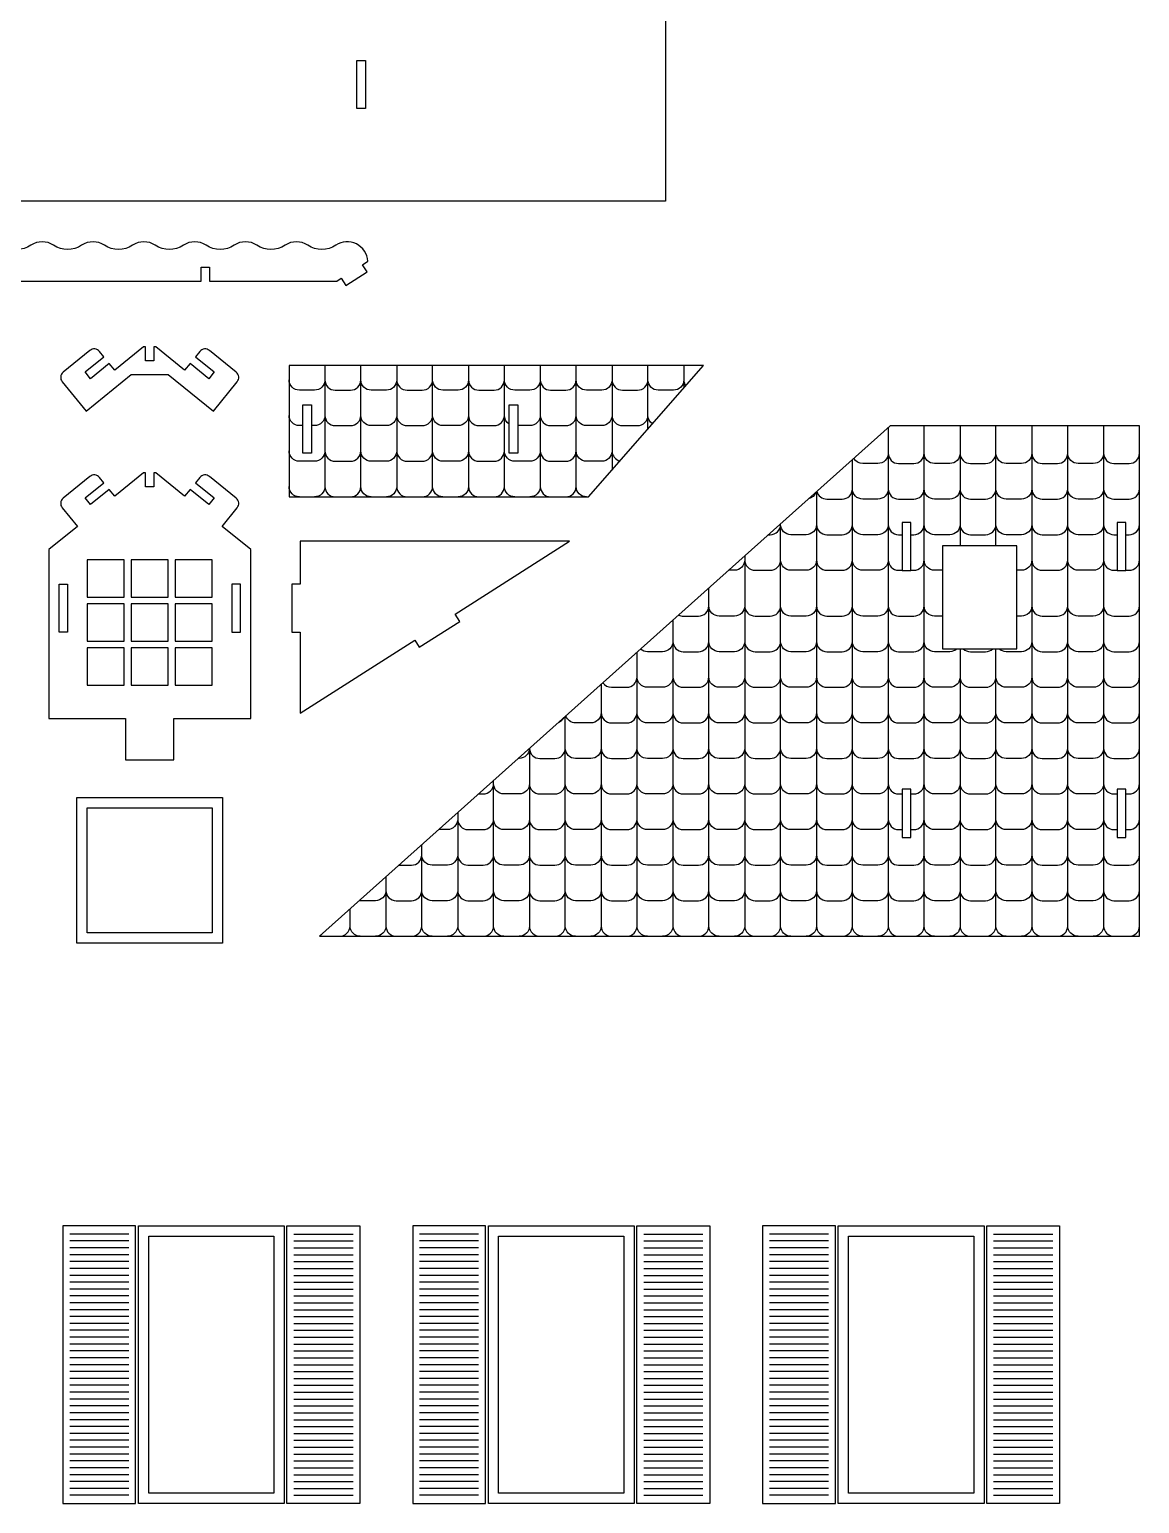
# Model space of a CAD drawing. Extents: x 3446 to 14467, y -2787 to 3269.
# Drawn here: x 10135 to 11685, y -2718 to -660 of the extents above; entities that cross this region are included whole.
import ezdxf

# ---------------------------------------------------------------- set-up
doc = ezdxf.new("R2010")
doc.units = 0
doc.header["$MEASUREMENT"] = 0
doc.layers.add('LAYER_1', color=18, linetype='CONTINUOUS')

msp = doc.modelspace()

# ---------------------------------------------------------------- linework, layer by layer
at = {"layer": 'LAYER_1'}
for points in [[(11023, -899.6), (9612, -899.6), (9612, -551.4), (11023, -551.4)], [(10592.3, -702.8), (10604.3, -702.8), (10604.3, -770), (10592.3, -770)], [(10915.8, -1312.4), (11076.3, -1129.1), (10497.6, -1129.1), (10497.6, -1312.4)], [(10516.8, -1184.1), (10528.8, -1184.1), (10528.8, -1251.3), (10516.8, -1251.3)], [(10804.8, -1184.1), (10816.8, -1184.1), (10816.8, -1251.3), (10804.8, -1251.3)], [(11684.8, -1926.2), (11684.8, -1213.4), (11336.5, -1213.4), (10539.9, -1926.2)], [(11365.6, -1415.5), (11365.6, -1348.3), (11353.6, -1348.3), (11353.6, -1415.5)], [(11665.6, -1415.5), (11665.6, -1348.3), (11653.6, -1348.3), (11653.6, -1415.5)], [(10501.3, -1501.4), (10513.3, -1501.4), (10513.3, -1614.4), (10673, -1512.5), (10679.4, -1522.6), (10736.1, -1486.5), (10729.6, -1476.4), (10889.3, -1374.5), (10513.3, -1374.5), (10513.3, -1434.2), (10501.3, -1434.2)], [(11513.6, -1380.8), (11409.6, -1380.8), (11409.6, -1524.6), (11513.6, -1524.6)], [(10215.7, -1452.4), (10267.6, -1452.4), (10267.6, -1400.6), (10215.7, -1400.6)], [(10277.2, -1452.4), (10329, -1452.4), (10329, -1400.6), (10277.2, -1400.6)], [(10338.6, -1452.4), (10390.4, -1452.4), (10390.4, -1400.6), (10338.6, -1400.6)], [(10176.5, -1434.2), (10188.5, -1434.2), (10188.5, -1501.4), (10176.5, -1501.4)], [(10429.7, -1434.2), (10417.7, -1434.2), (10417.7, -1501.4), (10429.7, -1501.4)], [(10215.7, -1513.9), (10267.6, -1513.9), (10267.6, -1462), (10215.7, -1462)], [(10277.2, -1513.9), (10329, -1513.9), (10329, -1462), (10277.2, -1462)], [(10338.6, -1513.9), (10390.4, -1513.9), (10390.4, -1462), (10338.6, -1462)], [(10215.7, -1575.3), (10267.6, -1575.3), (10267.6, -1523.5), (10215.7, -1523.5)], [(10277.2, -1575.3), (10329, -1575.3), (10329, -1523.5), (10277.2, -1523.5)], [(10338.6, -1575.3), (10390.4, -1575.3), (10390.4, -1523.5), (10338.6, -1523.5)], [(11365.6, -1720.9), (11353.6, -1720.9), (11353.6, -1788.1), (11365.6, -1788.1)], [(11665.6, -1720.9), (11653.6, -1720.9), (11653.6, -1788.1), (11665.6, -1788.1)], [(10201.3, -1732.3), (10404.8, -1732.3), (10404.8, -1935.8), (10201.3, -1935.8)], [(10215.7, -1746.7), (10390.4, -1746.7), (10390.4, -1921.4), (10215.7, -1921.4)], [(10283.5, -2330.5), (10181.8, -2330.5), (10181.8, -2718.4), (10283.5, -2718.4)], [(10490.9, -2330.5), (10490.9, -2718.4), (10287.4, -2718.4), (10287.4, -2330.5)], [(10301.8, -2344.9), (10476.5, -2344.9), (10476.5, -2704), (10301.8, -2704)], [(10494.7, -2330.5), (10596.5, -2330.5), (10596.5, -2718.4), (10494.7, -2718.4)], [(10771.9, -2330.5), (10670.2, -2330.5), (10670.2, -2718.4), (10771.9, -2718.4)], [(10979.3, -2330.5), (10979.3, -2718.4), (10775.8, -2718.4), (10775.8, -2330.5)], [(10790.2, -2344.9), (10964.9, -2344.9), (10964.9, -2704), (10790.2, -2704)], [(10983.1, -2330.5), (11084.9, -2330.5), (11084.9, -2718.4), (10983.1, -2718.4)], [(11260.3, -2330.5), (11158.6, -2330.5), (11158.6, -2718.4), (11260.3, -2718.4)], [(11467.7, -2330.5), (11467.7, -2718.4), (11264.2, -2718.4), (11264.2, -2330.5)], [(11278.6, -2344.9), (11453.3, -2344.9), (11453.3, -2704), (11278.6, -2704)], [(11471.5, -2330.5), (11573.3, -2330.5), (11573.3, -2718.4), (11471.5, -2718.4)]]:
    msp.add_lwpolyline(points, close=True, dxfattribs=at)
for points in [[(10098.8, -1011), (10374.8, -1011), (10374.8, -991.8), (10386.8, -991.8), (10386.8, -1011), (10564.3, -1011), (10570.4, -1007.2), (10576.9, -1017.3), (10606.6, -998.3), (10600.2, -988.2), (10607.6, -983.4, 0.579603), (10562.9, -961, -0.300981), (10523.8, -961, 0.300981), (10492, -961, -0.300981), (10452.8, -961, 0.300981), (10421, -961, -0.300981), (10381.9, -961, 0.300981), (10350.1, -961, -0.300981), (10310.9, -961, 0.300981), (10279.1, -961, -0.300981), (10239.9, -961, 0.300981), (10208.1, -961, -0.300981), (10169, -961, 0.300981), (10137.2, -961, -0.300981), (10098, -961, 0.236244)], [(10547.7, -1129.1), (10547.7, -1298, -0.414214), (10533.3, -1312.4)], [(10583.4, -1312.4, 0.414214), (10597.8, -1298), (10597.8, -1129.1)], [(10647.9, -1129.1), (10647.9, -1298, 0.414214), (10662.3, -1312.4)], [(10683.6, -1312.4, 0.414214), (10698, -1298), (10698, -1129.1)], [(10748.1, -1129.1), (10748.1, -1298, 0.414214), (10762.5, -1312.4)], [(10783.8, -1312.4, 0.414214), (10798.2, -1298), (10798.2, -1129.1)], [(10848.3, -1129.1), (10848.3, -1298, -0.414214), (10833.9, -1312.4)], [(10912.8, -1312.4, -0.414214), (10898.4, -1298), (10898.4, -1129.1)], [(10547.7, -1149, -0.414214), (10533.3, -1163.4), (10512, -1163.4, -0.414214), (10497.6, -1149)], [(10547.7, -1149, 0.414214), (10562.1, -1163.4), (10583.4, -1163.4, 0.414214), (10597.8, -1149)], [(10647.9, -1149, -0.414214), (10633.5, -1163.4), (10612.2, -1163.4, -0.414214), (10597.8, -1149)], [(10647.9, -1149, 0.414214), (10662.3, -1163.4), (10683.6, -1163.4, 0.414214), (10698, -1149)], [(10748.1, -1149, -0.414214), (10733.7, -1163.4), (10712.4, -1163.4, -0.414214), (10698, -1149)], [(10748.1, -1149, 0.414214), (10762.5, -1163.4), (10783.8, -1163.4, 0.414214), (10798.2, -1149)], [(10848.3, -1149, -0.414214), (10833.9, -1163.4), (10812.6, -1163.4, -0.414214), (10798.2, -1149)], [(10848.3, -1149, 0.414214), (10862.7, -1163.4), (10884, -1163.4, 0.414214), (10898.4, -1149)], [(10948.5, -1149, -0.414214), (10934.1, -1163.4), (10912.8, -1163.4, -0.414214), (10898.4, -1149)], [(10948.5, -1149, 0.414214), (10962.9, -1163.4), (10984.2, -1163.4, 0.414214), (10998.6, -1149)], [(11048.7, -1149, -0.414214), (11034.3, -1163.4), (11013, -1163.4, -0.414214), (10998.6, -1149)], [(11048.7, -1149, 0.159509), (11051.5, -1157.5)], [(10516.8, -1213), (10512, -1213, -0.414214), (10497.6, -1198.6)], [(10547.7, -1198.6, -0.414214), (10533.3, -1213), (10528.8, -1213)], [(10547.7, -1198.6, 0.414214), (10562.1, -1213), (10583.4, -1213, 0.414214), (10597.8, -1198.6)], [(10647.9, -1198.6, -0.414214), (10633.5, -1213), (10612.2, -1213, -0.414214), (10597.8, -1198.6)], [(10647.9, -1198.6, 0.414214), (10662.3, -1213), (10683.6, -1213, 0.414214), (10698, -1198.6)], [(10748.1, -1198.6, -0.414214), (10733.7, -1213), (10712.4, -1213, -0.414214), (10698, -1198.6)], [(10748.1, -1198.6, 0.414214), (10762.5, -1213), (10783.8, -1213, 0.414214), (10798.2, -1198.6)], [(10804.8, -1210.8, -0.255564), (10798.2, -1198.6)], [(10848.3, -1198.6, -0.414214), (10833.9, -1213), (10816.8, -1213)], [(10848.3, -1198.6, 0.414214), (10862.7, -1213), (10884, -1213, 0.414214), (10898.4, -1198.6)], [(10948.5, -1198.6, -0.414214), (10934.1, -1213), (10912.8, -1213, -0.414214), (10898.4, -1198.6)], [(10948.5, -1198.6, 0.414214), (10962.9, -1213), (10984.2, -1213, 0.414214), (10998.6, -1198.6)], [(11004.9, -1210.6, -0.249891), (10998.6, -1198.6)], [(11369.8, -1926.2, 0.414214), (11384.2, -1911.8), (11384.2, -1213.4)], [(11534.5, -1213.4), (11534.5, -1911.8, -0.414214), (11520.1, -1926.2)], [(11570.2, -1926.2, 0.414214), (11584.6, -1911.8), (11584.6, -1213.4)], [(11634.7, -1213.4), (11634.7, -1911.8, -0.414214), (11620.3, -1926.2)], [(11334.1, -1215.5), (11334.1, -1911.8, -0.414214), (11319.7, -1926.2)], [(10547.7, -1248.3, -0.414214), (10533.3, -1262.7), (10512, -1262.7, -0.414214), (10497.6, -1248.3)], [(10547.7, -1248.3, 0.414214), (10562.1, -1262.7), (10583.4, -1262.7, 0.414214), (10597.8, -1248.3)], [(10647.9, -1248.3, -0.414214), (10633.5, -1262.7), (10612.2, -1262.7, -0.414214), (10597.8, -1248.3)], [(10647.9, -1248.3, 0.414214), (10662.3, -1262.7), (10683.6, -1262.7, 0.414214), (10698, -1248.3)], [(10748.1, -1248.3, -0.414214), (10733.7, -1262.7), (10712.4, -1262.7, -0.414214), (10698, -1248.3)], [(10748.1, -1248.3, 0.414214), (10762.5, -1262.7), (10783.8, -1262.7, 0.414214), (10798.2, -1248.3)], [(10848.3, -1248.3, -0.414214), (10833.9, -1262.7), (10812.6, -1262.7, -0.414214), (10798.2, -1248.3)], [(10848.3, -1248.3, 0.414214), (10862.7, -1262.7), (10884, -1262.7, 0.414214), (10898.4, -1248.3)], [(10948.5, -1248.3, -0.414214), (10934.1, -1262.7), (10912.8, -1262.7, -0.414214), (10898.4, -1248.3)], [(10948.5, -1248.3, 0.349089), (10959.6, -1262.3)], [(11334.1, -1251.5, -0.414214), (11319.7, -1265.9), (11298.4, -1265.9, -0.26914), (11285.9, -1258.7)], [(11334.1, -1251.5, 0.414214), (11348.5, -1265.9), (11369.8, -1265.9, 0.414214), (11384.2, -1251.5)], [(11434.3, -1251.5, -0.414214), (11419.9, -1265.9), (11398.6, -1265.9, -0.414214), (11384.2, -1251.5)], [(11434.3, -1251.5, 0.414214), (11448.7, -1265.9), (11470, -1265.9, 0.414214), (11484.4, -1251.5)], [(11534.5, -1251.5, -0.414214), (11520.1, -1265.9), (11498.8, -1265.9, -0.414214), (11484.4, -1251.5)], [(11534.5, -1251.5, 0.414214), (11548.9, -1265.9), (11570.2, -1265.9, 0.414214), (11584.6, -1251.5)], [(11634.7, -1251.5, -0.414214), (11620.3, -1265.9), (11599, -1265.9, -0.414214), (11584.6, -1251.5)], [(11634.7, -1251.5, 0.414214), (11649.1, -1265.9), (11670.4, -1265.9, 0.414214), (11684.8, -1251.5)], [(11298.4, -1926.2, -0.414214), (11284, -1911.8), (11284, -1260.4)], [(10512, -1312.4, -0.414214), (10497.6, -1298)], [(10547.7, -1298, 0.414214), (10562.1, -1312.4)], [(10612.2, -1312.4, -0.414214), (10597.8, -1298)], [(10647.9, -1298, -0.414214), (10633.5, -1312.4)], [(10712.4, -1312.4, -0.414214), (10698, -1298)], [(10748.1, -1298, -0.414214), (10733.7, -1312.4)], [(10812.6, -1312.4, -0.414214), (10798.2, -1298)], [(10848.3, -1298, 0.414214), (10862.7, -1312.4)], [(10884, -1312.4, 0.414214), (10898.4, -1298)], [(11233.1, -1305.9, -0.260244), (11222.7, -1315.2)], [(11233.9, -1305.2), (11233.9, -1911.8, 0.414214), (11248.3, -1926.2)], [(11234.4, -1304.8, 0.342363), (11248.3, -1315.6), (11269.6, -1315.6, 0.414214), (11284, -1301.2)], [(11334.1, -1301.2, -0.414214), (11319.7, -1315.6), (11298.4, -1315.6, -0.414214), (11284, -1301.2)], [(11334.1, -1301.2, 0.414214), (11348.5, -1315.6), (11369.8, -1315.6, 0.414214), (11384.2, -1301.2)], [(11434.3, -1301.2, -0.414214), (11419.9, -1315.6), (11398.6, -1315.6, -0.414214), (11384.2, -1301.2)], [(11434.3, -1301.2, 0.414214), (11448.7, -1315.6), (11470, -1315.6, 0.414214), (11484.4, -1301.2)], [(11534.5, -1301.2, -0.414214), (11520.1, -1315.6), (11498.8, -1315.6, -0.414214), (11484.4, -1301.2)], [(11534.5, -1301.2, 0.414214), (11548.9, -1315.6), (11570.2, -1315.6, 0.414214), (11584.6, -1301.2)], [(11634.7, -1301.2, -0.414214), (11620.3, -1315.6), (11599, -1315.6, -0.414214), (11584.6, -1301.2)], [(11634.7, -1301.2, 0.414214), (11649.1, -1315.6), (11670.4, -1315.6, 0.414214), (11684.8, -1301.2)], [(11166.8, -1365.3), (11169.4, -1365.3, 0.414214), (11183.8, -1350.9)], [(11169.4, -1926.2, 0.414214), (11183.8, -1911.8), (11183.8, -1350)], [(11233.9, -1350.9, -0.414214), (11219.5, -1365.3), (11198.2, -1365.3, -0.414214), (11183.8, -1350.9)], [(11233.9, -1350.9, 0.414214), (11248.3, -1365.3), (11269.6, -1365.3, 0.414214), (11284, -1350.9)], [(11334.1, -1350.9, -0.414214), (11319.7, -1365.3), (11298.4, -1365.3, -0.414214), (11284, -1350.9)], [(11334.1, -1350.9, 0.414214), (11348.5, -1365.3), (11353.6, -1365.3)], [(11365.6, -1365.3), (11369.8, -1365.3, 0.414214), (11384.2, -1350.9)], [(11434.3, -1350.9, -0.414214), (11419.9, -1365.3), (11398.6, -1365.3, -0.414214), (11384.2, -1350.9)], [(11434.3, -1350.9, 0.414214), (11448.7, -1365.3), (11470, -1365.3, 0.414214), (11484.4, -1350.9)], [(11534.5, -1350.9, -0.414214), (11520.1, -1365.3), (11498.8, -1365.3, -0.414214), (11484.4, -1350.9)], [(11534.5, -1350.9, 0.414214), (11548.9, -1365.3), (11570.2, -1365.3, 0.414214), (11584.6, -1350.9)], [(11634.7, -1350.9, -0.414214), (11620.3, -1365.3), (11599, -1365.3, -0.414214), (11584.6, -1350.9)], [(11634.7, -1350.9, 0.414214), (11649.1, -1365.3), (11653.6, -1365.3)], [(11665.6, -1365.3), (11670.4, -1365.3, 0.414214), (11684.8, -1350.9)], [(11133.7, -1394.8), (11133.7, -1911.8, -0.414214), (11119.3, -1926.2)], [(11133.7, -1400.6, -0.414214), (11119.3, -1415), (11111.2, -1415)], [(11133.7, -1400.6, 0.414214), (11148.1, -1415), (11169.4, -1415, 0.414214), (11183.8, -1400.6)], [(11233.9, -1400.6, -0.414214), (11219.5, -1415), (11198.2, -1415, -0.414214), (11183.8, -1400.6)], [(11233.9, -1400.6, 0.414214), (11248.3, -1415), (11269.6, -1415, 0.414214), (11284, -1400.6)], [(11334.1, -1400.6, -0.414214), (11319.7, -1415), (11298.4, -1415, -0.414214), (11284, -1400.6)], [(11334.1, -1400.6, 0.414214), (11348.5, -1415), (11353.6, -1415)], [(11365.6, -1415), (11369.8, -1415, 0.414214), (11384.2, -1400.6)], [(11409.6, -1415), (11398.6, -1415, -0.414214), (11384.2, -1400.6)], [(11534.5, -1400.6, -0.414214), (11520.1, -1415), (11513.6, -1415)], [(11534.5, -1400.6, 0.414214), (11548.9, -1415), (11570.2, -1415, 0.414214), (11584.6, -1400.6)], [(11634.7, -1400.6, -0.414214), (11620.3, -1415), (11599, -1415, -0.414214), (11584.6, -1400.6)], [(11634.7, -1400.6, 0.414214), (11649.1, -1415), (11653.6, -1415)], [(11665.6, -1415), (11670.4, -1415, 0.414214), (11684.8, -1400.6)], [(11098, -1926.2, -0.414214), (11083.6, -1911.8), (11083.6, -1439.7)], [(11041.4, -1477.5, 0.118653), (11047.9, -1479), (11069.2, -1479, 0.414214), (11083.6, -1464.6)], [(11133.7, -1464.6, -0.414214), (11119.3, -1479), (11098, -1479, -0.414214), (11083.6, -1464.6)], [(11133.7, -1464.6, 0.414214), (11148.1, -1479), (11169.4, -1479, 0.414214), (11183.8, -1464.6)], [(11233.9, -1464.6, -0.414214), (11219.5, -1479), (11198.2, -1479, -0.414214), (11183.8, -1464.6)], [(11233.9, -1464.6, 0.414214), (11248.3, -1479), (11269.6, -1479, 0.414214), (11284, -1464.6)], [(11334.1, -1464.6, -0.414214), (11319.7, -1479), (11298.4, -1479, -0.414214), (11284, -1464.6)], [(11334.1, -1464.6, 0.414214), (11348.5, -1479), (11369.8, -1479, 0.414214), (11384.2, -1464.6)], [(11409.6, -1479), (11398.6, -1479, -0.414214), (11384.2, -1464.6)], [(11534.5, -1464.6, -0.414214), (11520.1, -1479), (11513.6, -1479)], [(11534.5, -1464.6, 0.414214), (11548.9, -1479), (11570.2, -1479, 0.414214), (11584.6, -1464.6)], [(11634.7, -1464.6, -0.414214), (11620.3, -1479), (11599, -1479, -0.414214), (11584.6, -1464.6)], [(11634.7, -1464.6, 0.414214), (11649.1, -1479), (11670.4, -1479, 0.414214), (11684.8, -1464.6)], [(11033.5, -1484.5), (11033.5, -1911.8, -0.414214), (11019.1, -1926.2)], [(11033.5, -1514.3, -0.414214), (11019.1, -1528.7), (10997.8, -1528.7, -0.185005), (10988.2, -1525)], [(11033.5, -1514.3, 0.414214), (11047.9, -1528.7), (11069.2, -1528.7, 0.414214), (11083.6, -1514.3)], [(11133.7, -1514.3, -0.414214), (11119.3, -1528.7), (11098, -1528.7, -0.414214), (11083.6, -1514.3)], [(11133.7, -1514.3, 0.414214), (11148.1, -1528.7), (11169.4, -1528.7, 0.414214), (11183.8, -1514.3)], [(11233.9, -1514.3, -0.414214), (11219.5, -1528.7), (11198.2, -1528.7, -0.414214), (11183.8, -1514.3)], [(11233.9, -1514.3, 0.414214), (11248.3, -1528.7), (11269.6, -1528.7, 0.414214), (11284, -1514.3)], [(11334.1, -1514.3, -0.414214), (11319.7, -1528.7), (11298.4, -1528.7, -0.414214), (11284, -1514.3)], [(11334.1, -1514.3, 0.414214), (11348.5, -1528.7), (11369.8, -1528.7, 0.414214), (11384.2, -1514.3)], [(11430, -1524.6, -0.197346), (11419.9, -1528.7), (11398.6, -1528.7, -0.414214), (11384.2, -1514.3)], [(11534.5, -1514.3, -0.414214), (11520.1, -1528.7), (11498.8, -1528.7, -0.197346), (11488.7, -1524.6)], [(11534.5, -1514.3, 0.414214), (11548.9, -1528.7), (11570.2, -1528.7, 0.414214), (11584.6, -1514.3)], [(11634.7, -1514.3, -0.414214), (11620.3, -1528.7), (11599, -1528.7, -0.414214), (11584.6, -1514.3)], [(11634.7, -1514.3, 0.414214), (11649.1, -1528.7), (11670.4, -1528.7, 0.414214), (11684.8, -1514.3)], [(10969, -1926.2, 0.414214), (10983.4, -1911.8), (10983.4, -1529.3)], [(11434.3, -1524.6), (11434.3, -1911.8, 0.414214), (11448.7, -1926.2)], [(11438.6, -1524.6, 0.197346), (11448.7, -1528.7), (11470, -1528.7, 0.197346), (11480.1, -1524.6)], [(11498.8, -1926.2, -0.414214), (11484.4, -1911.8), (11484.4, -1524.6)], [(10935.8, -1572, 0.251013), (10947.7, -1578.4), (10969, -1578.4, 0.414214), (10983.4, -1564)], [(11033.5, -1564, -0.414214), (11019.1, -1578.4), (10997.8, -1578.4, -0.414214), (10983.4, -1564)], [(11033.5, -1564, 0.414214), (11047.9, -1578.4), (11069.2, -1578.4, 0.414214), (11083.6, -1564)], [(11133.7, -1564, -0.414214), (11119.3, -1578.4), (11098, -1578.4, -0.414214), (11083.6, -1564)], [(11133.7, -1564, 0.414214), (11148.1, -1578.4), (11169.4, -1578.4, 0.414214), (11183.8, -1564)], [(11233.9, -1564, -0.414214), (11219.5, -1578.4), (11198.2, -1578.4, -0.414214), (11183.8, -1564)], [(11233.9, -1564, 0.414214), (11248.3, -1578.4), (11269.6, -1578.4, 0.414214), (11284, -1564)], [(11334.1, -1564, -0.414214), (11319.7, -1578.4), (11298.4, -1578.4, -0.414214), (11284, -1564)], [(11334.1, -1564, 0.414214), (11348.5, -1578.4), (11369.8, -1578.4, 0.414214), (11384.2, -1564)], [(11434.3, -1564, -0.414214), (11419.9, -1578.4), (11398.6, -1578.4, -0.414214), (11384.2, -1564)], [(11434.3, -1564, 0.414214), (11448.7, -1578.4), (11470, -1578.4, 0.414214), (11484.4, -1564)], [(11534.5, -1564, -0.414214), (11520.1, -1578.4), (11498.8, -1578.4, -0.414214), (11484.4, -1564)], [(11534.5, -1564, 0.414214), (11548.9, -1578.4), (11570.2, -1578.4, 0.414214), (11584.6, -1564)], [(11634.7, -1564, -0.414214), (11620.3, -1578.4), (11599, -1578.4, -0.414214), (11584.6, -1564)], [(11634.7, -1564, 0.414214), (11649.1, -1578.4), (11670.4, -1578.4, 0.414214), (11684.8, -1564)], [(10933.3, -1574.1), (10933.3, -1911.8, 0.414214), (10947.7, -1926.2)], [(10868.8, -1926.2, 0.414214), (10883.2, -1911.8), (10883.2, -1619)], [(10874.2, -1627, 0.175897), (10881.5, -1620.5)], [(10933.3, -1613.7, -0.414214), (10918.9, -1628.1), (10897.6, -1628.1, -0.321837), (10884, -1618.3)], [(10933.3, -1613.7, 0.414214), (10947.7, -1628.1), (10969, -1628.1, 0.414214), (10983.4, -1613.7)], [(11033.5, -1613.7, -0.414214), (11019.1, -1628.1), (10997.8, -1628.1, -0.414214), (10983.4, -1613.7)], [(11033.5, -1613.7, 0.414214), (11047.9, -1628.1), (11069.2, -1628.1, 0.414214), (11083.6, -1613.7)], [(11133.7, -1613.7, -0.414214), (11119.3, -1628.1), (11098, -1628.1, -0.414214), (11083.6, -1613.7)], [(11133.7, -1613.7, 0.414214), (11148.1, -1628.1), (11169.4, -1628.1, 0.414214), (11183.8, -1613.7)], [(11233.9, -1613.7, -0.414214), (11219.5, -1628.1), (11198.2, -1628.1, -0.414214), (11183.8, -1613.7)], [(11233.9, -1613.7, 0.414214), (11248.3, -1628.1), (11269.6, -1628.1, 0.414214), (11284, -1613.7)], [(11334.1, -1613.7, -0.414214), (11319.7, -1628.1), (11298.4, -1628.1, -0.414214), (11284, -1613.7)], [(11334.1, -1613.7, 0.414214), (11348.5, -1628.1), (11369.8, -1628.1, 0.414214), (11384.2, -1613.7)], [(11434.3, -1613.7, -0.414214), (11419.9, -1628.1), (11398.6, -1628.1, -0.414214), (11384.2, -1613.7)], [(11434.3, -1613.7, 0.414214), (11448.7, -1628.1), (11470, -1628.1, 0.414214), (11484.4, -1613.7)], [(11534.5, -1613.7, -0.414214), (11520.1, -1628.1), (11498.8, -1628.1, -0.414214), (11484.4, -1613.7)], [(11534.5, -1613.7, 0.414214), (11548.9, -1628.1), (11570.2, -1628.1, 0.414214), (11584.6, -1613.7)], [(11634.7, -1613.7, -0.414214), (11620.3, -1628.1), (11599, -1628.1, -0.414214), (11584.6, -1613.7)], [(11634.7, -1613.7, 0.414214), (11649.1, -1628.1), (11670.4, -1628.1, 0.414214), (11684.8, -1613.7)], [(10833.1, -1663.8, -0.405523), (10818.8, -1677.8), (10817.5, -1677.8)], [(10833.2, -1663.4), (10833.2, -1911.8, -0.414214), (10818.8, -1926.2)], [(10833.2, -1663.8, 0.405747), (10847.6, -1677.8), (10868.8, -1677.8, 0.414214), (10883.2, -1663.4)], [(10933.3, -1663.4, -0.414214), (10918.9, -1677.8), (10897.6, -1677.8, -0.414214), (10883.2, -1663.4)], [(10933.3, -1663.4, 0.414214), (10947.7, -1677.8), (10969, -1677.8, 0.414214), (10983.4, -1663.4)], [(11033.5, -1663.4, -0.414214), (11019.1, -1677.8), (10997.8, -1677.8, -0.414214), (10983.4, -1663.4)], [(11033.5, -1663.4, 0.414214), (11047.9, -1677.8), (11069.2, -1677.8, 0.414214), (11083.6, -1663.4)], [(11133.7, -1663.4, -0.414214), (11119.3, -1677.8), (11098, -1677.8, -0.414214), (11083.6, -1663.4)], [(11133.7, -1663.4, 0.414214), (11148.1, -1677.8), (11169.4, -1677.8, 0.414214), (11183.8, -1663.4)], [(11233.9, -1663.4, -0.414214), (11219.5, -1677.8), (11198.2, -1677.8, -0.414214), (11183.8, -1663.4)], [(11233.9, -1663.4, 0.414214), (11248.3, -1677.8), (11269.6, -1677.8, 0.414214), (11284, -1663.4)], [(11334.1, -1663.4, -0.414214), (11319.7, -1677.8), (11298.4, -1677.8, -0.414214), (11284, -1663.4)], [(11334.1, -1663.4, 0.414214), (11348.5, -1677.8), (11369.8, -1677.8, 0.414214), (11384.2, -1663.4)], [(11434.3, -1663.4, -0.414214), (11419.9, -1677.8), (11398.6, -1677.8, -0.414214), (11384.2, -1663.4)], [(11434.3, -1663.4, 0.414214), (11448.7, -1677.8), (11470, -1677.8, 0.414214), (11484.4, -1663.4)], [(11534.5, -1663.4, -0.414214), (11520.1, -1677.8), (11498.8, -1677.8, -0.414214), (11484.4, -1663.4)], [(11534.5, -1663.4, 0.414214), (11548.9, -1677.8), (11570.2, -1677.8, 0.414214), (11584.6, -1663.4)], [(11634.7, -1663.4, -0.414214), (11620.3, -1677.8), (11599, -1677.8, -0.414214), (11584.6, -1663.4)], [(11634.7, -1663.4, 0.414214), (11649.1, -1677.8), (11670.4, -1677.8, 0.414214), (11684.8, -1663.4)], [(10797.5, -1926.2, -0.414214), (10783.1, -1911.8), (10783.1, -1708.6)], [(10762, -1727.4), (10768.7, -1727.4, 0.414214), (10783.1, -1713)], [(10833.2, -1713, -0.414214), (10818.8, -1727.4), (10797.5, -1727.4, -0.414214), (10783.1, -1713)], [(10833.2, -1713, 0.414214), (10847.6, -1727.4), (10868.8, -1727.4, 0.414214), (10883.2, -1713)], [(10933.3, -1713, -0.414214), (10918.9, -1727.4), (10897.6, -1727.4, -0.414214), (10883.2, -1713)], [(10933.3, -1713, 0.414214), (10947.7, -1727.4), (10969, -1727.4, 0.414214), (10983.4, -1713)], [(11033.5, -1713, -0.414214), (11019.1, -1727.4), (10997.8, -1727.4, -0.414214), (10983.4, -1713)], [(11033.5, -1713, 0.414214), (11047.9, -1727.4), (11069.2, -1727.4, 0.414214), (11083.6, -1713)], [(11133.7, -1713, -0.414214), (11119.3, -1727.4), (11098, -1727.4, -0.414214), (11083.6, -1713)], [(11133.7, -1713, 0.414214), (11148.1, -1727.4), (11169.4, -1727.4, 0.414214), (11183.8, -1713)], [(11233.9, -1713, -0.414214), (11219.5, -1727.4), (11198.2, -1727.4, -0.414214), (11183.8, -1713)], [(11233.9, -1713, 0.414214), (11248.3, -1727.4), (11269.6, -1727.4, 0.414214), (11284, -1713)], [(11334.1, -1713, -0.414214), (11319.7, -1727.4), (11298.4, -1727.4, -0.414214), (11284, -1713)], [(11334.1, -1713, 0.414214), (11348.5, -1727.4), (11353.6, -1727.4)], [(11365.6, -1727.4), (11369.8, -1727.4, 0.414214), (11384.2, -1713)], [(11434.3, -1713, -0.414214), (11419.9, -1727.4), (11398.6, -1727.4, -0.414214), (11384.2, -1713)], [(11434.3, -1713, 0.414214), (11448.7, -1727.4), (11470, -1727.4, 0.414214), (11484.4, -1713)], [(11534.5, -1713, -0.414214), (11520.1, -1727.4), (11498.8, -1727.4, -0.414214), (11484.4, -1713)], [(11534.5, -1713, 0.414214), (11548.9, -1727.4), (11570.2, -1727.4, 0.414214), (11584.6, -1713)], [(11634.7, -1713, -0.414214), (11620.3, -1727.4), (11599, -1727.4, -0.414214), (11584.6, -1713)], [(11634.7, -1713, 0.414214), (11649.1, -1727.4), (11653.6, -1727.4)], [(11665.6, -1727.4), (11670.4, -1727.4, 0.414214), (11684.8, -1713)], [(10733, -1762.7, -0.414214), (10718.6, -1777.1), (10706.5, -1777.1)], [(10733, -1753.4), (10733, -1911.8, -0.414214), (10718.6, -1926.2)], [(10733, -1762.7, 0.414214), (10747.4, -1777.1), (10768.7, -1777.1, 0.414214), (10783.1, -1762.7)], [(10833.2, -1762.7, -0.414214), (10818.8, -1777.1), (10797.5, -1777.1, -0.414214), (10783.1, -1762.7)], [(10833.2, -1762.7, 0.414214), (10847.6, -1777.1), (10868.8, -1777.1, 0.414214), (10883.2, -1762.7)], [(10933.3, -1762.7, -0.414214), (10918.9, -1777.1), (10897.6, -1777.1, -0.414214), (10883.2, -1762.7)], [(10933.3, -1762.7, 0.414214), (10947.7, -1777.1), (10969, -1777.1, 0.414214), (10983.4, -1762.7)], [(11033.5, -1762.7, -0.414214), (11019.1, -1777.1), (10997.8, -1777.1, -0.414214), (10983.4, -1762.7)], [(11033.5, -1762.7, 0.414214), (11047.9, -1777.1), (11069.2, -1777.1, 0.414214), (11083.6, -1762.7)], [(11133.7, -1762.7, -0.414214), (11119.3, -1777.1), (11098, -1777.1, -0.414214), (11083.6, -1762.7)], [(11133.7, -1762.7, 0.414214), (11148.1, -1777.1), (11169.4, -1777.1, 0.414214), (11183.8, -1762.7)], [(11233.9, -1762.7, -0.414214), (11219.5, -1777.1), (11198.2, -1777.1, -0.414214), (11183.8, -1762.7)], [(11233.9, -1762.7, 0.414214), (11248.3, -1777.1), (11269.6, -1777.1, 0.414214), (11284, -1762.7)], [(11334.1, -1762.7, -0.414214), (11319.7, -1777.1), (11298.4, -1777.1, -0.414214), (11284, -1762.7)], [(11334.1, -1762.7, 0.414214), (11348.5, -1777.1), (11353.6, -1777.1)], [(11365.6, -1777.1), (11369.8, -1777.1, 0.414214), (11384.2, -1762.7)], [(11434.3, -1762.7, -0.414214), (11419.9, -1777.1), (11398.6, -1777.1, -0.414214), (11384.2, -1762.7)], [(11434.3, -1762.7, 0.414214), (11448.7, -1777.1), (11470, -1777.1, 0.414214), (11484.4, -1762.7)], [(11534.5, -1762.7, -0.414214), (11520.1, -1777.1), (11498.8, -1777.1, -0.414214), (11484.4, -1762.7)], [(11534.5, -1762.7, 0.414214), (11548.9, -1777.1), (11570.2, -1777.1, 0.414214), (11584.6, -1762.7)], [(11634.7, -1762.7, -0.414214), (11620.3, -1777.1), (11599, -1777.1, -0.414214), (11584.6, -1762.7)], [(11634.7, -1762.7, 0.414214), (11649.1, -1777.1), (11653.6, -1777.1)], [(11665.6, -1777.1), (11670.4, -1777.1, 0.414214), (11684.8, -1762.7)], [(10668.5, -1926.2, 0.414214), (10682.9, -1911.8), (10682.9, -1798.2)], [(10651, -1826.8), (10668.5, -1826.8, 0.414214), (10682.9, -1812.4)], [(10733, -1812.4, -0.414214), (10718.6, -1826.8), (10697.3, -1826.8, -0.414214), (10682.9, -1812.4)], [(10733, -1812.4, 0.414214), (10747.4, -1826.8), (10768.7, -1826.8, 0.414214), (10783.1, -1812.4)], [(10833.2, -1812.4, -0.414214), (10818.8, -1826.8), (10797.5, -1826.8, -0.414214), (10783.1, -1812.4)], [(10833.2, -1812.4, 0.414214), (10847.6, -1826.8), (10868.8, -1826.8, 0.414214), (10883.2, -1812.4)], [(10933.3, -1812.4, -0.414214), (10918.9, -1826.8), (10897.6, -1826.8, -0.414214), (10883.2, -1812.4)], [(10933.3, -1812.4, 0.414214), (10947.7, -1826.8), (10969, -1826.8, 0.414214), (10983.4, -1812.4)], [(11033.5, -1812.4, -0.414214), (11019.1, -1826.8), (10997.8, -1826.8, -0.414214), (10983.4, -1812.4)], [(11033.5, -1812.4, 0.414214), (11047.9, -1826.8), (11069.2, -1826.8, 0.414214), (11083.6, -1812.4)], [(11133.7, -1812.4, -0.414214), (11119.3, -1826.8), (11098, -1826.8, -0.414214), (11083.6, -1812.4)], [(11133.7, -1812.4, 0.414214), (11148.1, -1826.8), (11169.4, -1826.8, 0.414214), (11183.8, -1812.4)], [(11233.9, -1812.4, -0.414214), (11219.5, -1826.8), (11198.2, -1826.8, -0.414214), (11183.8, -1812.4)], [(11233.9, -1812.4, 0.414214), (11248.3, -1826.8), (11269.6, -1826.8, 0.414214), (11284, -1812.4)], [(11334.1, -1812.4, -0.414214), (11319.7, -1826.8), (11298.4, -1826.8, -0.414214), (11284, -1812.4)], [(11334.1, -1812.4, 0.414214), (11348.5, -1826.8), (11369.8, -1826.8, 0.414214), (11384.2, -1812.4)], [(11434.3, -1812.4, -0.414214), (11419.9, -1826.8), (11398.6, -1826.8, -0.414214), (11384.2, -1812.4)], [(11434.3, -1812.4, 0.414214), (11448.7, -1826.8), (11470, -1826.8, 0.414214), (11484.4, -1812.4)], [(11534.5, -1812.4, -0.414214), (11520.1, -1826.8), (11498.8, -1826.8, -0.414214), (11484.4, -1812.4)], [(11534.5, -1812.4, 0.414214), (11548.9, -1826.8), (11570.2, -1826.8, 0.414214), (11584.6, -1812.4)], [(11634.7, -1812.4, -0.414214), (11620.3, -1826.8), (11599, -1826.8, -0.414214), (11584.6, -1812.4)], [(11634.7, -1812.4, 0.414214), (11649.1, -1826.8), (11670.4, -1826.8, 0.414214), (11684.8, -1812.4)], [(10632.8, -1843.1), (10632.8, -1911.8, -0.414214), (10618.4, -1926.2)], [(10632.8, -1862.1, -0.414214), (10618.4, -1876.5), (10597.1, -1876.5, -0.026777), (10595.5, -1876.4)], [(10632.8, -1862.1, 0.414214), (10647.2, -1876.5), (10668.5, -1876.5, 0.414214), (10682.9, -1862.1)], [(10733, -1862.1, -0.414214), (10718.6, -1876.5), (10697.3, -1876.5, -0.414214), (10682.9, -1862.1)], [(10733, -1862.1, 0.414214), (10747.4, -1876.5), (10768.7, -1876.5, 0.414214), (10783.1, -1862.1)], [(10833.2, -1862.1, -0.414214), (10818.8, -1876.5), (10797.5, -1876.5, -0.414214), (10783.1, -1862.1)], [(10833.2, -1862.1, 0.414214), (10847.6, -1876.5), (10868.8, -1876.5, 0.414214), (10883.2, -1862.1)], [(10933.3, -1862.1, -0.414214), (10918.9, -1876.5), (10897.6, -1876.5, -0.414214), (10883.2, -1862.1)], [(10933.3, -1862.1, 0.414214), (10947.7, -1876.5), (10969, -1876.5, 0.414214), (10983.4, -1862.1)], [(11033.5, -1862.1, -0.414214), (11019.1, -1876.5), (10997.8, -1876.5, -0.414214), (10983.4, -1862.1)], [(11033.5, -1862.1, 0.414214), (11047.9, -1876.5), (11069.2, -1876.5, 0.414214), (11083.6, -1862.1)], [(11133.7, -1862.1, -0.414214), (11119.3, -1876.5), (11098, -1876.5, -0.414214), (11083.6, -1862.1)], [(11133.7, -1862.1, 0.414214), (11148.1, -1876.5), (11169.4, -1876.5, 0.414214), (11183.8, -1862.1)], [(11233.9, -1862.1, -0.414214), (11219.5, -1876.5), (11198.2, -1876.5, -0.414214), (11183.8, -1862.1)], [(11233.9, -1862.1, 0.414214), (11248.3, -1876.5), (11269.6, -1876.5, 0.414214), (11284, -1862.1)], [(11334.1, -1862.1, -0.414214), (11319.7, -1876.5), (11298.4, -1876.5, -0.414214), (11284, -1862.1)], [(11334.1, -1862.1, 0.414214), (11348.5, -1876.5), (11369.8, -1876.5, 0.414214), (11384.2, -1862.1)], [(11434.3, -1862.1, -0.414214), (11419.9, -1876.5), (11398.6, -1876.5, -0.414214), (11384.2, -1862.1)], [(11434.3, -1862.1, 0.414214), (11448.7, -1876.5), (11470, -1876.5, 0.414214), (11484.4, -1862.1)], [(11534.5, -1862.1, -0.414214), (11520.1, -1876.5), (11498.8, -1876.5, -0.414214), (11484.4, -1862.1)], [(11534.5, -1862.1, 0.414214), (11548.9, -1876.5), (11570.2, -1876.5, 0.414214), (11584.6, -1862.1)], [(11634.7, -1862.1, -0.414214), (11620.3, -1876.5), (11599, -1876.5, -0.414214), (11584.6, -1862.1)], [(11634.7, -1862.1, 0.414214), (11649.1, -1876.5), (11670.4, -1876.5, 0.414214), (11684.8, -1862.1)], [(10568.3, -1926.2, 0.414214), (10582.7, -1911.8), (10582.7, -1887.9)], [(10597.1, -1926.2, -0.414214), (10582.7, -1911.8)], [(10632.8, -1911.8, 0.414214), (10647.2, -1926.2)], [(10697.3, -1926.2, -0.414214), (10682.9, -1911.8)], [(10733, -1911.8, 0.414214), (10747.4, -1926.2)], [(10768.7, -1926.2, 0.414214), (10783.1, -1911.8)], [(10833.2, -1911.8, 0.414214), (10847.6, -1926.2)], [(10897.6, -1926.2, -0.414214), (10883.2, -1911.8)], [(10933.3, -1911.8, -0.414214), (10918.9, -1926.2)], [(10997.8, -1926.2, -0.414214), (10983.4, -1911.8)], [(11033.5, -1911.8, 0.414214), (11047.9, -1926.2)], [(11069.2, -1926.2, 0.414214), (11083.6, -1911.8)], [(11133.7, -1911.8, 0.414214), (11148.1, -1926.2)], [(11198.2, -1926.2, -0.414214), (11183.8, -1911.8)], [(11233.9, -1911.8, -0.414214), (11219.5, -1926.2)], [(11269.6, -1926.2, 0.414214), (11284, -1911.8)], [(11334.1, -1911.8, 0.414214), (11348.5, -1926.2)], [(11398.6, -1926.2, -0.414214), (11384.2, -1911.8)], [(11434.3, -1911.8, -0.414214), (11419.9, -1926.2)], [(11470, -1926.2, 0.414214), (11484.4, -1911.8)], [(11534.5, -1911.8, 0.414214), (11548.9, -1926.2)], [(11599, -1926.2, -0.414214), (11584.6, -1911.8)], [(11634.7, -1911.8, 0.414214), (11649.1, -1926.2)], [(11670.4, -1926.2, 0.414214), (11684.8, -1911.8)], [(10541.3, -1925, 0.102653), (10547, -1926.2)]]:
    msp.add_lwpolyline(points, format="xyb", dxfattribs=at)
for points in [[(10309.1, -1103.1), (10309.1, -1122.3), (10297.1, -1122.3), (10297.1, -1103.1), (10294.3, -1103.1), (10254.3, -1135.5), (10246.7, -1126.2), (10220.6, -1147.4), (10213.1, -1138), (10239.2, -1116.9), (10233.2, -1109.4, 0.414214), (10219.6, -1108), (10182.4, -1138.2, 0.414214), (10180.9, -1151.7), (10214.2, -1192.8), (10277.4, -1141.5), (10328.7, -1141.5), (10392, -1192.8), (10425.2, -1151.7, 0.414214), (10423.8, -1138.2), (10386.5, -1108, 0.414214), (10373, -1109.4), (10367, -1116.9), (10393.1, -1138), (10385.5, -1147.4), (10359.4, -1126.2), (10351.9, -1135.5), (10311.8, -1103.1)], [(10336.7, -1679.6), (10336.7, -1622), (10444.1, -1622), (10444.1, -1386.2), (10404.1, -1353.8), (10425.2, -1327.7, 0.414214), (10423.8, -1314.2), (10386.5, -1284, 0.414214), (10373, -1285.4), (10367, -1292.8), (10393.1, -1314), (10385.5, -1323.3), (10359.4, -1302.2), (10351.9, -1311.5), (10311.8, -1279.1), (10309.1, -1279.1), (10309.1, -1298.3), (10297.1, -1298.3), (10297.1, -1279.1), (10294.3, -1279.1), (10254.3, -1311.5), (10246.7, -1302.2), (10220.6, -1323.3), (10213.1, -1314), (10239.2, -1292.8), (10233.2, -1285.4, 0.414214), (10219.6, -1284), (10182.4, -1314.2, 0.414214), (10180.9, -1327.7), (10202.1, -1353.8), (10162.1, -1386.2), (10162.1, -1622), (10269.5, -1622), (10269.5, -1679.6)]]:
    msp.add_lwpolyline(points, format="xyb", close=True, dxfattribs=at)
for points in [[(10948.5, -1129.1), (10948.5, -1275.1)], [(10998.6, -1217.9), (10998.6, -1129.1)], [(11048.7, -1129.1), (11048.7, -1160.7)], [(11434.3, -1213.4), (11434.3, -1380.8)], [(11484.4, -1380.8), (11484.4, -1213.4)], [(10273.9, -2342.1), (10191.4, -2342.1)], [(10504.3, -2342.1), (10586.9, -2342.1)], [(10762.3, -2342.1), (10679.8, -2342.1)], [(10992.7, -2342.1), (11075.3, -2342.1)], [(11250.7, -2342.1), (11168.2, -2342.1)], [(11481.1, -2342.1), (11563.7, -2342.1)], [(10273.9, -2351.7), (10191.4, -2351.7)], [(10273.9, -2361.3), (10191.4, -2361.3)], [(10504.3, -2351.7), (10586.9, -2351.7)], [(10504.3, -2361.3), (10586.9, -2361.3)], [(10762.3, -2351.7), (10679.8, -2351.7)], [(10762.3, -2361.3), (10679.8, -2361.3)], [(10992.7, -2351.7), (11075.3, -2351.7)], [(10992.7, -2361.3), (11075.3, -2361.3)], [(11250.7, -2351.7), (11168.2, -2351.7)], [(11250.7, -2361.3), (11168.2, -2361.3)], [(11481.1, -2351.7), (11563.7, -2351.7)], [(11481.1, -2361.3), (11563.7, -2361.3)], [(10273.9, -2370.9), (10191.4, -2370.9)], [(10273.9, -2380.5), (10191.4, -2380.5)], [(10504.3, -2370.9), (10586.9, -2370.9)], [(10504.3, -2380.5), (10586.9, -2380.5)], [(10762.3, -2370.9), (10679.8, -2370.9)], [(10762.3, -2380.5), (10679.8, -2380.5)], [(10992.7, -2370.9), (11075.3, -2370.9)], [(10992.7, -2380.5), (11075.3, -2380.5)], [(11250.7, -2370.9), (11168.2, -2370.9)], [(11250.7, -2380.5), (11168.2, -2380.5)], [(11481.1, -2370.9), (11563.7, -2370.9)], [(11481.1, -2380.5), (11563.7, -2380.5)], [(10273.9, -2390.1), (10191.4, -2390.1)], [(10273.9, -2399.7), (10191.4, -2399.7)], [(10504.3, -2390.1), (10586.9, -2390.1)], [(10504.3, -2399.7), (10586.9, -2399.7)], [(10762.3, -2390.1), (10679.8, -2390.1)], [(10762.3, -2399.7), (10679.8, -2399.7)], [(10992.7, -2390.1), (11075.3, -2390.1)], [(10992.7, -2399.7), (11075.3, -2399.7)], [(11250.7, -2390.1), (11168.2, -2390.1)], [(11250.7, -2399.7), (11168.2, -2399.7)], [(11481.1, -2390.1), (11563.7, -2390.1)], [(11481.1, -2399.7), (11563.7, -2399.7)], [(10273.9, -2409.3), (10191.4, -2409.3)], [(10273.9, -2418.9), (10191.4, -2418.9)], [(10273.9, -2428.5), (10191.4, -2428.5)], [(10504.3, -2409.3), (10586.9, -2409.3)], [(10504.3, -2418.9), (10586.9, -2418.9)], [(10504.3, -2428.5), (10586.9, -2428.5)], [(10762.3, -2409.3), (10679.8, -2409.3)], [(10762.3, -2418.9), (10679.8, -2418.9)], [(10762.3, -2428.5), (10679.8, -2428.5)], [(10992.7, -2409.3), (11075.3, -2409.3)], [(10992.7, -2418.9), (11075.3, -2418.9)], [(10992.7, -2428.5), (11075.3, -2428.5)], [(11250.7, -2409.3), (11168.2, -2409.3)], [(11250.7, -2418.9), (11168.2, -2418.9)], [(11250.7, -2428.5), (11168.2, -2428.5)], [(11481.1, -2409.3), (11563.7, -2409.3)], [(11481.1, -2418.9), (11563.7, -2418.9)], [(11481.1, -2428.5), (11563.7, -2428.5)], [(10273.9, -2438.1), (10191.4, -2438.1)], [(10273.9, -2447.7), (10191.4, -2447.7)], [(10504.3, -2438.1), (10586.9, -2438.1)], [(10504.3, -2447.7), (10586.9, -2447.7)], [(10762.3, -2438.1), (10679.8, -2438.1)], [(10762.3, -2447.7), (10679.8, -2447.7)], [(10992.7, -2438.1), (11075.3, -2438.1)], [(10992.7, -2447.7), (11075.3, -2447.7)], [(11250.7, -2438.1), (11168.2, -2438.1)], [(11250.7, -2447.7), (11168.2, -2447.7)], [(11481.1, -2438.1), (11563.7, -2438.1)], [(11481.1, -2447.7), (11563.7, -2447.7)], [(10273.9, -2457.3), (10191.4, -2457.3)], [(10273.9, -2466.9), (10191.4, -2466.9)], [(10504.3, -2457.3), (10586.9, -2457.3)], [(10504.3, -2466.9), (10586.9, -2466.9)], [(10762.3, -2457.3), (10679.8, -2457.3)], [(10762.3, -2466.9), (10679.8, -2466.9)], [(10992.7, -2457.3), (11075.3, -2457.3)], [(10992.7, -2466.9), (11075.3, -2466.9)], [(11250.7, -2457.3), (11168.2, -2457.3)], [(11250.7, -2466.9), (11168.2, -2466.9)], [(11481.1, -2457.3), (11563.7, -2457.3)], [(11481.1, -2466.9), (11563.7, -2466.9)], [(10273.9, -2476.5), (10191.4, -2476.5)], [(10273.9, -2486.1), (10191.4, -2486.1)], [(10504.3, -2476.5), (10586.9, -2476.5)], [(10504.3, -2486.1), (10586.9, -2486.1)], [(10762.3, -2476.5), (10679.8, -2476.5)], [(10762.3, -2486.1), (10679.8, -2486.1)], [(10992.7, -2476.5), (11075.3, -2476.5)], [(10992.7, -2486.1), (11075.3, -2486.1)], [(11250.7, -2476.5), (11168.2, -2476.5)], [(11250.7, -2486.1), (11168.2, -2486.1)], [(11481.1, -2476.5), (11563.7, -2476.5)], [(11481.1, -2486.1), (11563.7, -2486.1)], [(10273.9, -2495.7), (10191.4, -2495.7)], [(10273.9, -2505.3), (10191.4, -2505.3)], [(10504.3, -2495.7), (10586.9, -2495.7)], [(10504.3, -2505.3), (10586.9, -2505.3)], [(10762.3, -2495.7), (10679.8, -2495.7)], [(10762.3, -2505.3), (10679.8, -2505.3)], [(10992.7, -2495.7), (11075.3, -2495.7)], [(10992.7, -2505.3), (11075.3, -2505.3)], [(11250.7, -2495.7), (11168.2, -2495.7)], [(11250.7, -2505.3), (11168.2, -2505.3)], [(11481.1, -2495.7), (11563.7, -2495.7)], [(11481.1, -2505.3), (11563.7, -2505.3)], [(10273.9, -2514.9), (10191.4, -2514.9)], [(10273.9, -2524.5), (10191.4, -2524.5)], [(10504.3, -2514.9), (10586.9, -2514.9)], [(10504.3, -2524.5), (10586.9, -2524.5)], [(10762.3, -2514.9), (10679.8, -2514.9)], [(10762.3, -2524.5), (10679.8, -2524.5)], [(10992.7, -2514.9), (11075.3, -2514.9)], [(10992.7, -2524.5), (11075.3, -2524.5)], [(11250.7, -2514.9), (11168.2, -2514.9)], [(11250.7, -2524.5), (11168.2, -2524.5)], [(11481.1, -2514.9), (11563.7, -2514.9)], [(11481.1, -2524.5), (11563.7, -2524.5)], [(10273.9, -2534.1), (10191.4, -2534.1)], [(10273.9, -2543.7), (10191.4, -2543.7)], [(10504.3, -2534.1), (10586.9, -2534.1)], [(10504.3, -2543.7), (10586.9, -2543.7)], [(10762.3, -2534.1), (10679.8, -2534.1)], [(10762.3, -2543.7), (10679.8, -2543.7)], [(10992.7, -2534.1), (11075.3, -2534.1)], [(10992.7, -2543.7), (11075.3, -2543.7)], [(11250.7, -2534.1), (11168.2, -2534.1)], [(11250.7, -2543.7), (11168.2, -2543.7)], [(11481.1, -2534.1), (11563.7, -2534.1)], [(11481.1, -2543.7), (11563.7, -2543.7)], [(10273.9, -2553.3), (10191.4, -2553.3)], [(10273.9, -2562.9), (10191.4, -2562.9)], [(10273.9, -2572.5), (10191.4, -2572.5)], [(10504.3, -2553.3), (10586.9, -2553.3)], [(10504.3, -2562.9), (10586.9, -2562.9)], [(10504.3, -2572.5), (10586.9, -2572.5)], [(10762.3, -2553.3), (10679.8, -2553.3)], [(10762.3, -2562.9), (10679.8, -2562.9)], [(10762.3, -2572.5), (10679.8, -2572.5)], [(10992.7, -2553.3), (11075.3, -2553.3)], [(10992.7, -2562.9), (11075.3, -2562.9)], [(10992.7, -2572.5), (11075.3, -2572.5)], [(11250.7, -2553.3), (11168.2, -2553.3)], [(11250.7, -2562.9), (11168.2, -2562.9)], [(11250.7, -2572.5), (11168.2, -2572.5)], [(11481.1, -2553.3), (11563.7, -2553.3)], [(11481.1, -2562.9), (11563.7, -2562.9)], [(11481.1, -2572.5), (11563.7, -2572.5)], [(10273.9, -2582.1), (10191.4, -2582.1)], [(10273.9, -2591.7), (10191.4, -2591.7)], [(10504.3, -2582.1), (10586.9, -2582.1)], [(10504.3, -2591.7), (10586.9, -2591.7)], [(10762.3, -2582.1), (10679.8, -2582.1)], [(10762.3, -2591.7), (10679.8, -2591.7)], [(10992.7, -2582.1), (11075.3, -2582.1)], [(10992.7, -2591.7), (11075.3, -2591.7)], [(11250.7, -2582.1), (11168.2, -2582.1)], [(11250.7, -2591.7), (11168.2, -2591.7)], [(11481.1, -2582.1), (11563.7, -2582.1)], [(11481.1, -2591.7), (11563.7, -2591.7)], [(10273.9, -2601.3), (10191.4, -2601.3)], [(10273.9, -2610.9), (10191.4, -2610.9)], [(10504.3, -2601.3), (10586.9, -2601.3)], [(10504.3, -2610.9), (10586.9, -2610.9)], [(10762.3, -2601.3), (10679.8, -2601.3)], [(10762.3, -2610.9), (10679.8, -2610.9)], [(10992.7, -2601.3), (11075.3, -2601.3)], [(10992.7, -2610.9), (11075.3, -2610.9)], [(11250.7, -2601.3), (11168.2, -2601.3)], [(11250.7, -2610.9), (11168.2, -2610.9)], [(11481.1, -2601.3), (11563.7, -2601.3)], [(11481.1, -2610.9), (11563.7, -2610.9)], [(10273.9, -2620.5), (10191.4, -2620.5)], [(10273.9, -2630.1), (10191.4, -2630.1)], [(10504.3, -2620.5), (10586.9, -2620.5)], [(10504.3, -2630.1), (10586.9, -2630.1)], [(10762.3, -2620.5), (10679.8, -2620.5)], [(10762.3, -2630.1), (10679.8, -2630.1)], [(10992.7, -2620.5), (11075.3, -2620.5)], [(10992.7, -2630.1), (11075.3, -2630.1)], [(11250.7, -2620.5), (11168.2, -2620.5)], [(11250.7, -2630.1), (11168.2, -2630.1)], [(11481.1, -2620.5), (11563.7, -2620.5)], [(11481.1, -2630.1), (11563.7, -2630.1)], [(10273.9, -2639.7), (10191.4, -2639.7)], [(10273.9, -2649.3), (10191.4, -2649.3)], [(10504.3, -2639.7), (10586.9, -2639.7)], [(10504.3, -2649.3), (10586.9, -2649.3)], [(10762.3, -2639.7), (10679.8, -2639.7)], [(10762.3, -2649.3), (10679.8, -2649.3)], [(10992.7, -2639.7), (11075.3, -2639.7)], [(10992.7, -2649.3), (11075.3, -2649.3)], [(11250.7, -2639.7), (11168.2, -2639.7)], [(11250.7, -2649.3), (11168.2, -2649.3)], [(11481.1, -2639.7), (11563.7, -2639.7)], [(11481.1, -2649.3), (11563.7, -2649.3)], [(10273.9, -2658.9), (10191.4, -2658.9)], [(10273.9, -2668.5), (10191.4, -2668.5)], [(10504.3, -2658.9), (10586.9, -2658.9)], [(10504.3, -2668.5), (10586.9, -2668.5)], [(10762.3, -2658.9), (10679.8, -2658.9)], [(10762.3, -2668.5), (10679.8, -2668.5)], [(10992.7, -2658.9), (11075.3, -2658.9)], [(10992.7, -2668.5), (11075.3, -2668.5)], [(11250.7, -2658.9), (11168.2, -2658.9)], [(11250.7, -2668.5), (11168.2, -2668.5)], [(11481.1, -2658.9), (11563.7, -2658.9)], [(11481.1, -2668.5), (11563.7, -2668.5)], [(10273.9, -2678.1), (10191.4, -2678.1)], [(10273.9, -2687.7), (10191.4, -2687.7)], [(10504.3, -2678.1), (10586.9, -2678.1)], [(10504.3, -2687.7), (10586.9, -2687.7)], [(10762.3, -2678.1), (10679.8, -2678.1)], [(10762.3, -2687.7), (10679.8, -2687.7)], [(10992.7, -2678.1), (11075.3, -2678.1)], [(10992.7, -2687.7), (11075.3, -2687.7)], [(11250.7, -2678.1), (11168.2, -2678.1)], [(11250.7, -2687.7), (11168.2, -2687.7)], [(11481.1, -2678.1), (11563.7, -2678.1)], [(11481.1, -2687.7), (11563.7, -2687.7)], [(10273.9, -2697.3), (10191.4, -2697.3)], [(10273.9, -2706.9), (10191.4, -2706.9)], [(10504.3, -2697.3), (10586.9, -2697.3)], [(10504.3, -2706.9), (10586.9, -2706.9)], [(10762.3, -2697.3), (10679.8, -2697.3)], [(10762.3, -2706.9), (10679.8, -2706.9)], [(10992.7, -2697.3), (11075.3, -2697.3)], [(10992.7, -2706.9), (11075.3, -2706.9)], [(11250.7, -2697.3), (11168.2, -2697.3)], [(11250.7, -2706.9), (11168.2, -2706.9)], [(11481.1, -2697.3), (11563.7, -2697.3)], [(11481.1, -2706.9), (11563.7, -2706.9)]]:
    msp.add_lwpolyline(points, dxfattribs=at)

doc.saveas('drawing.dxf')
